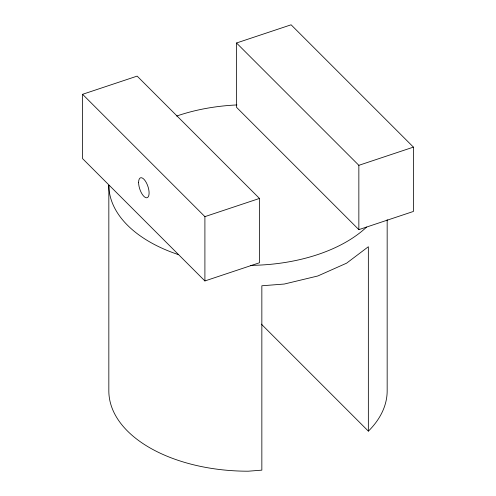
<?xml version="1.0" encoding="UTF-8"?>
<svg xmlns="http://www.w3.org/2000/svg" width="496" height="496" viewBox="0 0 496 496"><rect width="100%" height="100%" fill="white"/><g stroke="black" fill="none" stroke-linecap="round" stroke-linejoin="round"><path stroke-width="0.74" d="M261.38 324.148L368.348 431.123L368.652 430.894A139.165 80.346 0 0 0 387.165 390.699L387.165 219.697M82.578 94.302L137.15 76.111L259.482 198.443L259.482 262.762L204.904 280.953L82.578 158.621L82.578 94.302L204.904 216.634L204.904 280.953M236.518 42.991L291.096 24.8L413.422 147.126L413.422 211.445L358.85 229.636L236.518 107.31L236.518 42.991L358.85 165.323L358.85 229.636M204.904 216.634L259.482 198.443M358.85 165.323L413.422 147.126M368.348 431.123L368.348 246.741L346.592 263.178L317.812 275.981L284.276 284.041L261.845 285.777L261.845 470.152L248.267 471.2A139.165 80.346 0 0 1 108.835 391.009L108.835 185.188A139.165 80.346 0 0 0 178.647 254.696M366.606 227.069A139.165 80.346 0 0 1 250.573 265.366M176.669 116.045A139.165 80.346 0 0 1 236.927 104.941M138.607 182.491A10.503 4.29 71.6 0 0 146.481 197.799A10.503 4.29 71.6 0 0 146.481 182.943A10.503 4.29 71.6 0 0 138.607 182.491"/></g></svg>
